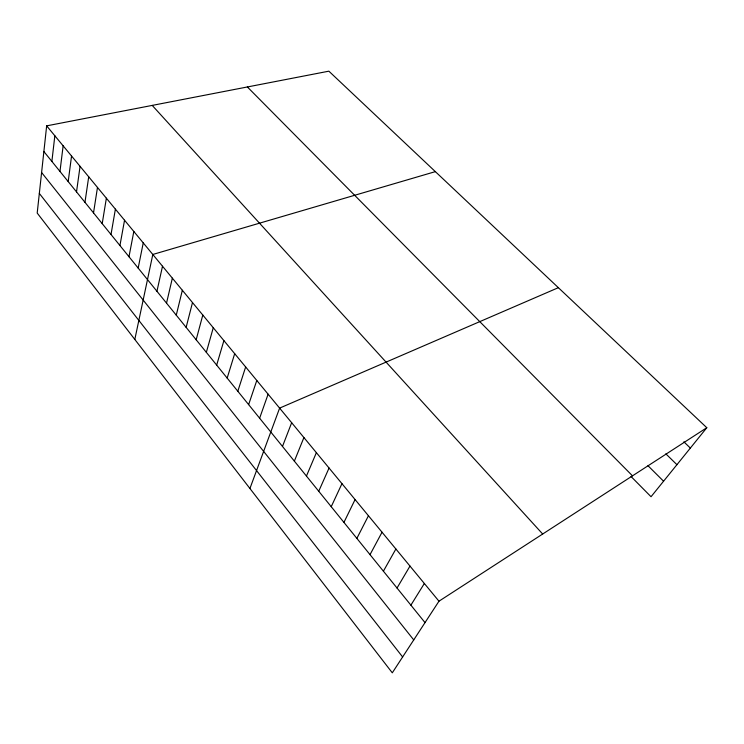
<?xml version="1.0" encoding="UTF-8"?>
<svg xmlns="http://www.w3.org/2000/svg" width="744" height="744" viewBox="0 0 744 744"><rect width="100%" height="100%" fill="white"/><g stroke="black" fill="none" stroke-linecap="round" stroke-linejoin="round"><path stroke-width="1.12" d="M46.658 125.857L37.2 213.063L392.293 672.827L438.969 601.199L706.8 427.716L328.867 71.173L46.658 125.857L438.969 601.199M51.875 161.42L54.842 135.771M59.976 171.436L63.138 145.815M68.197 181.592L71.545 156.008M76.52 191.887L80.064 166.331M84.965 202.322L88.713 176.802M93.521 212.905L97.483 187.432M102.207 223.628L106.373 198.202M111.005 234.509L115.394 209.129M119.933 245.539L124.546 220.224M128.982 256.727L133.827 231.468M138.17 268.082L143.248 242.879M134.813 339.45L152.808 254.467L435.352 171.632M156.938 291.276L162.508 266.222M166.526 303.134L172.357 278.154M176.263 315.158L182.345 290.262M186.14 327.369L192.501 302.557M196.165 339.757L202.805 315.047M206.339 352.34L213.268 327.723M216.671 365.109L223.898 340.603M227.162 378.082L234.686 353.679M237.82 391.242L245.65 366.959M248.636 404.615L256.792 380.463M259.628 418.202L268.11 394.181M249.928 488.492L279.614 408.112L558.363 287.677M282.478 446.447L291.667 422.713M294.364 461.131L303.915 437.556M306.444 476.067L316.377 452.659M318.73 491.254L329.062 468.023M331.229 506.692L341.961 483.656M343.933 522.4L355.083 499.559M356.86 538.386L368.447 515.75M370.019 554.643L382.044 532.22M383.402 571.187L395.892 548.998M397.026 588.03L409.991 566.082M410.893 605.17L424.35 583.482M706.8 427.716L651.037 496.732L631.061 476.532M683.876 441.834L690.358 448.074M665.861 453.849L676.928 464.684M647.987 465.707L663.574 481.219M247.371 86.964L632.502 475.844M152.213 105.406L542.683 534.025M43.877 151.534L425.019 622.616M41.599 172.524L413.738 639.914M39.33 193.431L402.625 656.971"/></g></svg>
